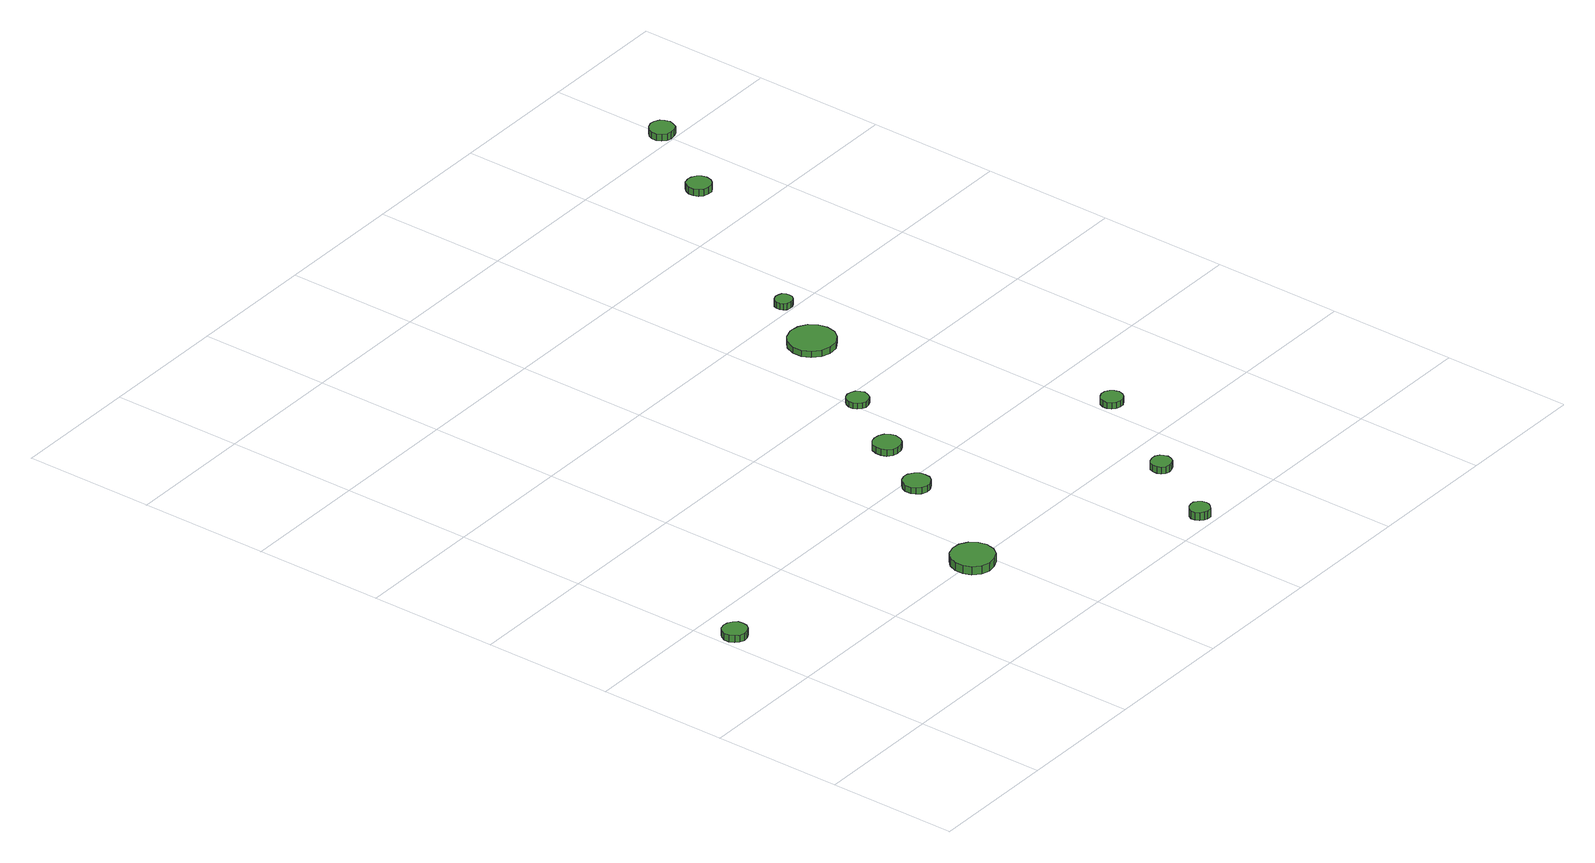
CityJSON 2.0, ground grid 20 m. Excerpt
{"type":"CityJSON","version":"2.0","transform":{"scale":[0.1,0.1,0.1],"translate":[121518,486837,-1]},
"CityObjects":{
"tree1":{"type":"SolitaryVegetationObject","attributes":{"function":"something"},"geometry":[{"type":"MultiSurface","lod":"1","boundaries":[[[0,1,2,3,4,5,6,7,8,9,10,11,12,13,14]],[[15,16,17,18,19,20,21,22,23,24,25,26,27,28,29]],[[0,29,28,1]],[[1,28,27,2]],[[2,27,26,3]],[[3,26,25,4]],[[4,25,24,5]],[[5,24,23,6]],[[6,23,22,7]],[[7,22,21,8]],[[8,21,20,9]],[[9,20,19,10]],[[10,19,18,11]],[[11,18,17,12]],[[12,17,16,13]],[[13,16,15,14]],[[14,15,29,0]]]}]},
"tree2":{"type":"SolitaryVegetationObject","attributes":{"function":"something"},"geometry":[{"type":"MultiSurface","lod":"1","boundaries":[[[30,31,32,33,34,35,36,37,38,39,40,41,42,43,44]],[[45,46,47,48,49,50,51,52,53,54,55,56,57,58,59]],[[30,59,58,31]],[[31,58,57,32]],[[32,57,56,33]],[[33,56,55,34]],[[34,55,54,35]],[[35,54,53,36]],[[36,53,52,37]],[[37,52,51,38]],[[38,51,50,39]],[[39,50,49,40]],[[40,49,48,41]],[[41,48,47,42]],[[42,47,46,43]],[[43,46,45,44]],[[44,45,59,30]]]}]},
"tree3":{"type":"SolitaryVegetationObject","attributes":{"function":"something"},"geometry":[{"type":"MultiSurface","lod":"1","boundaries":[[[60,61,62,63,64,65,66,67,68,69,70,71,72,73,74]],[[75,76,77,78,79,80,81,82,83,84,85,86,87,88,89]],[[60,89,88,61]],[[61,88,87,62]],[[62,87,86,63]],[[63,86,85,64]],[[64,85,84,65]],[[65,84,83,66]],[[66,83,82,67]],[[67,82,81,68]],[[68,81,80,69]],[[69,80,79,70]],[[70,79,78,71]],[[71,78,77,72]],[[72,77,76,73]],[[73,76,75,74]],[[74,75,89,60]]]}]},
"tree4":{"type":"SolitaryVegetationObject","attributes":{"function":"something"},"geometry":[{"type":"MultiSurface","lod":"1","boundaries":[[[90,91,92,93,94,95,96,97,98,99,100,101,102,103,104]],[[105,106,107,108,109,110,111,112,113,114,115,116,117,118,119]],[[90,119,118,91]],[[91,118,117,92]],[[92,117,116,93]],[[93,116,115,94]],[[94,115,114,95]],[[95,114,113,96]],[[96,113,112,97]],[[97,112,111,98]],[[98,111,110,99]],[[99,110,109,100]],[[100,109,108,101]],[[101,108,107,102]],[[102,107,106,103]],[[103,106,105,104]],[[104,105,119,90]]]}]},
"tree5":{"type":"SolitaryVegetationObject","attributes":{"function":"something"},"geometry":[{"type":"MultiSurface","lod":"1","boundaries":[[[120,121,122,123,124,125,126,127,128,129,130,131,132,133,134]],[[135,136,137,138,139,140,141,142,143,144,145,146,147,148,149]],[[120,149,148,121]],[[121,148,147,122]],[[122,147,146,123]],[[123,146,145,124]],[[124,145,144,125]],[[125,144,143,126]],[[126,143,142,127]],[[127,142,141,128]],[[128,141,140,129]],[[129,140,139,130]],[[130,139,138,131]],[[131,138,137,132]],[[132,137,136,133]],[[133,136,135,134]],[[134,135,149,120]]]}]},
"tree6":{"type":"SolitaryVegetationObject","attributes":{"function":"something"},"geometry":[{"type":"MultiSurface","lod":"1","boundaries":[[[150,151,152,153,154,155,156,157,158,159,160,161,162,163,164]],[[165,166,167,168,169,170,171,172,173,174,175,176,177,178,179]],[[150,179,178,151]],[[151,178,177,152]],[[152,177,176,153]],[[153,176,175,154]],[[154,175,174,155]],[[155,174,173,156]],[[156,173,172,157]],[[157,172,171,158]],[[158,171,170,159]],[[159,170,169,160]],[[160,169,168,161]],[[161,168,167,162]],[[162,167,166,163]],[[163,166,165,164]],[[164,165,179,150]]]}]},
"tree7":{"type":"SolitaryVegetationObject","attributes":{"function":"something"},"geometry":[{"type":"MultiSurface","lod":"1","boundaries":[[[180,181,182,183,184,185,186,187,188,189,190,191,192,193,194]],[[195,196,197,198,199,200,201,202,203,204,205,206,207,208,209]],[[180,209,208,181]],[[181,208,207,182]],[[182,207,206,183]],[[183,206,205,184]],[[184,205,204,185]],[[185,204,203,186]],[[186,203,202,187]],[[187,202,201,188]],[[188,201,200,189]],[[189,200,199,190]],[[190,199,198,191]],[[191,198,197,192]],[[192,197,196,193]],[[193,196,195,194]],[[194,195,209,180]]]}]},
"tree8":{"type":"SolitaryVegetationObject","attributes":{"function":"something"},"geometry":[{"type":"MultiSurface","lod":"1","boundaries":[[[210,211,212,213,214,215,216,217,218,219,220,221,222,223,224]],[[225,226,227,228,229,230,231,232,233,234,235,236,237,238,239]],[[210,239,238,211]],[[211,238,237,212]],[[212,237,236,213]],[[213,236,235,214]],[[214,235,234,215]],[[215,234,233,216]],[[216,233,232,217]],[[217,232,231,218]],[[218,231,230,219]],[[219,230,229,220]],[[220,229,228,221]],[[221,228,227,222]],[[222,227,226,223]],[[223,226,225,224]],[[224,225,239,210]]]}]},
"tree9":{"type":"SolitaryVegetationObject","attributes":{"function":"something"},"geometry":[{"type":"MultiSurface","lod":"1","boundaries":[[[240,241,242,243,244,245,246,247,248,249,250,251,252,253,254]],[[255,256,257,258,259,260,261,262,263,264,265,266,267,268,269]],[[240,269,268,241]],[[241,268,267,242]],[[242,267,266,243]],[[243,266,265,244]],[[244,265,264,245]],[[245,264,263,246]],[[246,263,262,247]],[[247,262,261,248]],[[248,261,260,249]],[[249,260,259,250]],[[250,259,258,251]],[[251,258,257,252]],[[252,257,256,253]],[[253,256,255,254]],[[254,255,269,240]]]}]},
"tree10":{"type":"SolitaryVegetationObject","attributes":{"function":"something"},"geometry":[{"type":"MultiSurface","lod":"1","boundaries":[[[270,271,272,273,274,275,276,277,278,279,280,281,282,283,284]],[[285,286,287,288,289,290,291,292,293,294,295,296,297,298,299]],[[270,299,298,271]],[[271,298,297,272]],[[272,297,296,273]],[[273,296,295,274]],[[274,295,294,275]],[[275,294,293,276]],[[276,293,292,277]],[[277,292,291,278]],[[278,291,290,279]],[[279,290,289,280]],[[280,289,288,281]],[[281,288,287,282]],[[282,287,286,283]],[[283,286,285,284]],[[284,285,299,270]]]}]},
"tree11":{"type":"SolitaryVegetationObject","attributes":{"function":"something"},"geometry":[{"type":"MultiSurface","lod":"1","boundaries":[[[300,301,302,303,304,305,306,307,308,309,310,311,312,313,314]],[[315,316,317,318,319,320,321,322,323,324,325,326,327,328,329]],[[300,329,328,301]],[[301,328,327,302]],[[302,327,326,303]],[[303,326,325,304]],[[304,325,324,305]],[[305,324,323,306]],[[306,323,322,307]],[[307,322,321,308]],[[308,321,320,309]],[[309,320,319,310]],[[310,319,318,311]],[[311,318,317,312]],[[312,317,316,313]],[[313,316,315,314]],[[314,315,329,300]]]}]},
"tree12":{"type":"SolitaryVegetationObject","attributes":{"function":"something"},"geometry":[{"type":"MultiSurface","lod":"1","boundaries":[[[330,331,332,333,334,335,336,337,338,339,340,341,342,343,344]],[[345,346,347,348,349,350,351,352,353,354,355,356,357,358,359]],[[330,359,358,331]],[[331,358,357,332]],[[332,357,356,333]],[[333,356,355,334]],[[334,355,354,335]],[[335,354,353,336]],[[336,353,352,337]],[[337,352,351,338]],[[338,351,350,339]],[[339,350,349,340]],[[340,349,348,341]],[[341,348,347,342]],[[342,347,346,343]],[[343,346,345,344]],[[344,345,359,330]]]}]}
},
"vertices":[
[43,346,18],[42,353,18],[37,359,18],[30,363,18],[23,364,18],[15,362,18],[10,357,18],[6,350,18],[6,342,18],[10,335,18],[15,330,18],[23,327,18],[30,328,18],[37,332,18],[42,338,18],[42,338,7],[37,332,7],[30,328,7],[23,327,7],[15,330,7],[10,335,7],[6,342,7],[6,350,7],[10,357,7],[15,362,7],[23,364,7],[30,363,7],[37,359,7],[42,353,7],[43,346,7],
[407,199,21],[404,212,21],[396,223,21],[384,230,21],[371,231,21],[358,227,21],[348,218,21],[343,205,21],[343,192,21],[348,180,21],[358,170,21],[371,166,21],[384,168,21],[396,174,21],[404,185,21],[404,185,8],[396,174,8],[384,168,8],[371,166,8],[358,170,8],[348,180,8],[343,192,8],[343,205,8],[348,218,8],[358,227,8],[371,231,8],[384,230,8],[396,223,8],[404,212,8],[407,199,8],
[505,381,17],[504,390,17],[499,396,17],[491,401,17],[483,402,17],[475,399,17],[469,393,17],[466,386,17],[466,377,17],[469,370,17],[475,364,17],[483,361,17],[491,362,17],[499,366,17],[504,373,17],[504,373,7],[499,366,7],[491,362,7],[483,361,7],[475,364,7],[469,370,7],[466,377,7],[466,386,7],[469,393,7],[475,399,7],[483,402,7],[491,401,7],[499,396,7],[504,390,7],[505,381,7],
[676,22,23],[675,28,23],[671,33,23],[666,37,23],[660,37,23],[654,35,23],[649,31,23],[646,25,23],[646,19,23],[649,13,23],[654,9,23],[660,7,23],[666,7,23],[671,11,23],[675,16,23],[675,16,10],[671,11,10],[666,7,10],[660,7,10],[654,9,10],[649,13,10],[646,19,10],[646,25,10],[649,31,10],[654,35,10],[660,37,10],[666,37,10],[671,33,10],[675,28,10],[676,22,10],
[561,475,17],[559,483,17],[554,490,17],[547,494,17],[538,495,17],[530,493,17],[523,487,17],[520,479,17],[520,470,17],[523,462,17],[530,456,17],[538,454,17],[547,455,17],[554,459,17],[559,466,17],[559,466,7],[554,459,7],[547,455,7],[538,454,7],[530,456,7],[523,462,7],[520,470,7],[520,479,7],[523,487,7],[530,493,7],[538,495,7],[547,494,7],[554,490,7],[559,483,7],[561,475,7],
[746,142,18],[744,148,18],[741,153,18],[735,157,18],[729,157,18],[722,155,18],[717,151,18],[715,145,18],[715,138,18],[717,132,18],[722,128,18],[729,126,18],[735,127,18],[741,130,18],[744,135,18],[744,135,7],[741,130,7],[735,127,7],[729,126,7],[722,128,7],[717,132,7],[715,138,7],[715,145,7],[717,151,7],[722,155,7],[729,157,7],[735,157,7],[741,153,7],[744,148,7],[746,142,7],
[626,579,16],[624,585,16],[620,591,16],[614,594,16],[607,595,16],[601,593,16],[596,588,16],[593,582,16],[593,575,16],[596,569,16],[601,564,16],[607,562,16],[614,563,16],[620,566,16],[624,572,16],[624,572,7],[620,566,7],[614,563,7],[607,562,7],[601,564,7],[596,569,7],[593,575,7],[593,582,7],[596,588,7],[601,593,7],[607,595,7],[614,594,7],[620,591,7],[624,585,7],[626,579,7],
[729,723,16],[726,737,16],[718,749,16],[705,756,16],[690,758,16],[676,753,16],[665,744,16],[659,730,16],[659,715,16],[665,702,16],[676,692,16],[690,688,16],[705,689,16],[718,697,16],[726,708,16],[726,708,6],[718,697,6],[705,689,6],[690,688,6],[676,692,6],[665,702,6],[659,715,6],[659,730,6],[665,744,6],[676,753,6],[690,758,6],[705,756,6],[718,749,6],[726,737,6],[729,723,6],
[840,299,17],[838,306,17],[834,311,17],[828,315,17],[821,316,17],[815,313,17],[810,309,17],[807,303,17],[807,296,17],[810,289,17],[815,285,17],[821,283,17],[828,283,17],[834,287,17],[838,292,17],[838,292,7],[834,287,7],[828,283,7],[821,283,7],[815,285,7],[810,289,7],[807,296,7],[807,303,7],[810,309,7],[815,313,7],[821,316,7],[828,315,7],[834,311,7],[838,306,7],[840,299,7],
[764,816,16],[763,821,16],[760,826,16],[755,828,16],[750,829,16],[744,827,16],[740,824,16],[738,819,16],[738,813,16],[740,808,16],[744,804,16],[750,803,16],[755,803,16],[760,806,16],[763,810,16],[763,810,6],[760,806,6],[755,803,6],[750,803,6],[744,804,6],[740,808,6],[738,813,6],[738,819,6],[740,824,6],[744,827,6],[750,829,6],[755,828,6],[760,826,6],[763,821,6],[764,816,6],
[937,1092,17],[935,1099,17],[931,1105,17],[924,1109,17],[917,1110,17],[909,1108,17],[904,1103,17],[901,1096,17],[901,1088,17],[904,1081,17],[909,1076,17],[917,1074,17],[924,1074,17],[931,1078,17],[935,1084,17],[935,1084,6],[931,1078,6],[924,1074,6],[917,1074,6],[909,1076,6],[904,1081,6],[901,1088,6],[901,1096,6],[904,1103,6],[909,1108,6],[917,1110,6],[924,1109,6],[931,1105,6],[935,1099,6],[937,1092,6],
[1021,1220,17],[1019,1228,17],[1015,1234,17],[1008,1238,17],[1000,1239,17],[993,1236,17],[987,1231,17],[984,1224,17],[984,1216,17],[987,1209,17],[993,1204,17],[1000,1202,17],[1008,1203,17],[1015,1206,17],[1019,1213,17],[1019,1213,6],[1015,1206,6],[1008,1203,6],[1000,1202,6],[993,1204,6],[987,1209,6],[984,1216,6],[984,1224,6],[987,1231,6],[993,1236,6],[1000,1239,6],[1008,1238,6],[1015,1234,6],[1019,1228,6],[1021,1220,6]
]}
